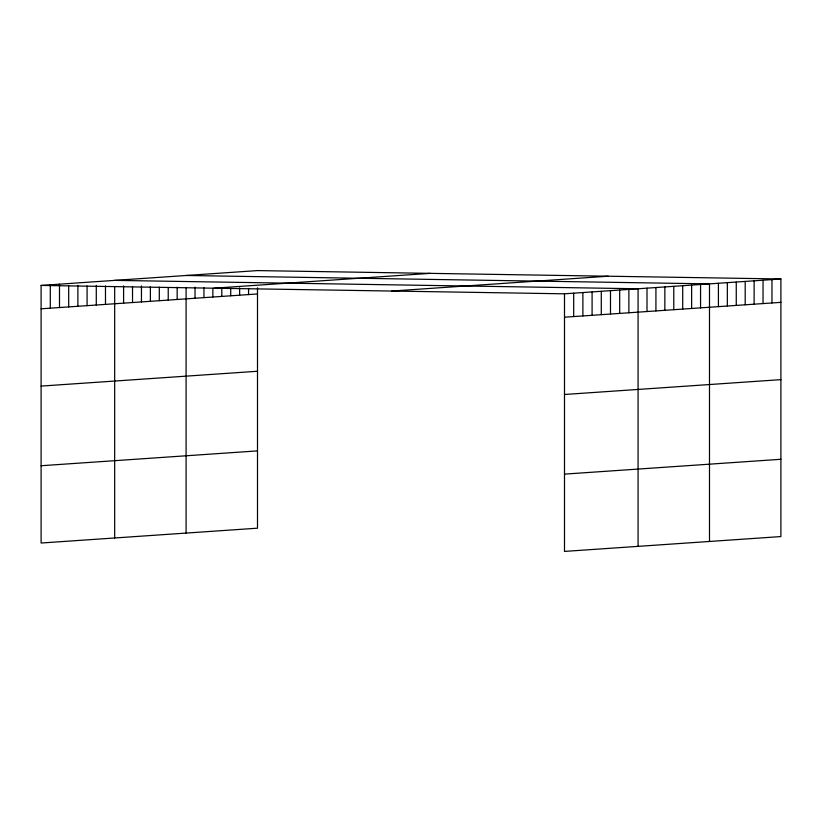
<?xml version="1.0" encoding="UTF-8"?>
<svg xmlns="http://www.w3.org/2000/svg" width="822" height="822" viewBox="0 0 822 822"><rect width="100%" height="100%" fill="white"/><g stroke="black" fill="none" stroke-linecap="round" stroke-linejoin="round"><path stroke-width="1.23" d="M780.9 278.977L564.498 293.814L564.498 551.408L780.9 536.571L780.9 278.977L257.502 270.592L41.1 285.429L41.1 543.023L257.502 528.186L257.502 287.813M213.823 288.193L430.225 273.356M41.1 308.805L257.502 293.968M391.775 291.05L608.177 276.213M564.498 317.2L780.9 302.352M41.1 386.093L257.502 371.256M564.498 394.488L780.9 379.641M41.1 465.735L257.502 450.888M564.498 474.119L780.9 459.282M186.091 275.483L709.489 283.878L709.489 541.472M114.679 280.384L638.078 288.769L638.078 546.363M41.1 285.429L564.498 293.814M771.971 279.593L771.971 302.969M763.042 280.199L763.042 303.575M754.123 280.816L754.123 304.191M745.194 281.422L745.194 304.798M736.265 282.038L736.265 305.414M727.336 282.655L727.336 306.031M718.418 283.261L718.418 306.637M700.56 284.484L700.56 307.86M691.631 285.1L691.631 308.476M682.712 285.707L682.712 309.093M673.783 286.323L673.783 309.699M664.854 286.94L664.854 310.315M655.925 287.546L655.925 310.922M647.006 288.162L647.006 311.538M628.881 289.406L628.881 312.781M619.685 290.032L619.685 313.408M610.489 290.669L610.489 314.045M601.283 291.296L601.283 314.672M592.087 291.923L592.087 315.299M582.89 292.56L582.89 315.936M573.694 293.187L573.694 316.562M248.573 288.43L248.573 294.574M239.644 287.803L239.644 295.19M230.725 288.419L230.725 295.797M221.796 287.803L221.796 296.413M212.867 288.409L212.867 297.03M203.938 287.792L203.938 297.636M195.02 287.176L195.02 298.252M186.091 287.792L186.091 533.077M177.162 287.176L177.162 299.475M168.233 287.782L168.233 300.092M159.304 287.166L159.304 300.698M150.385 286.549L150.385 301.314M141.456 285.933L141.456 301.921M132.527 286.539L132.527 302.537M123.598 285.922L123.598 303.143M114.679 286.539L114.679 537.978M105.483 285.933L105.483 304.387M96.287 285.337L96.287 305.024M87.081 285.964L87.081 305.65M77.885 285.368L77.885 306.287M68.688 285.994L68.688 306.914M59.492 284.165L59.492 307.541M50.296 284.802L50.296 308.178"/></g></svg>
